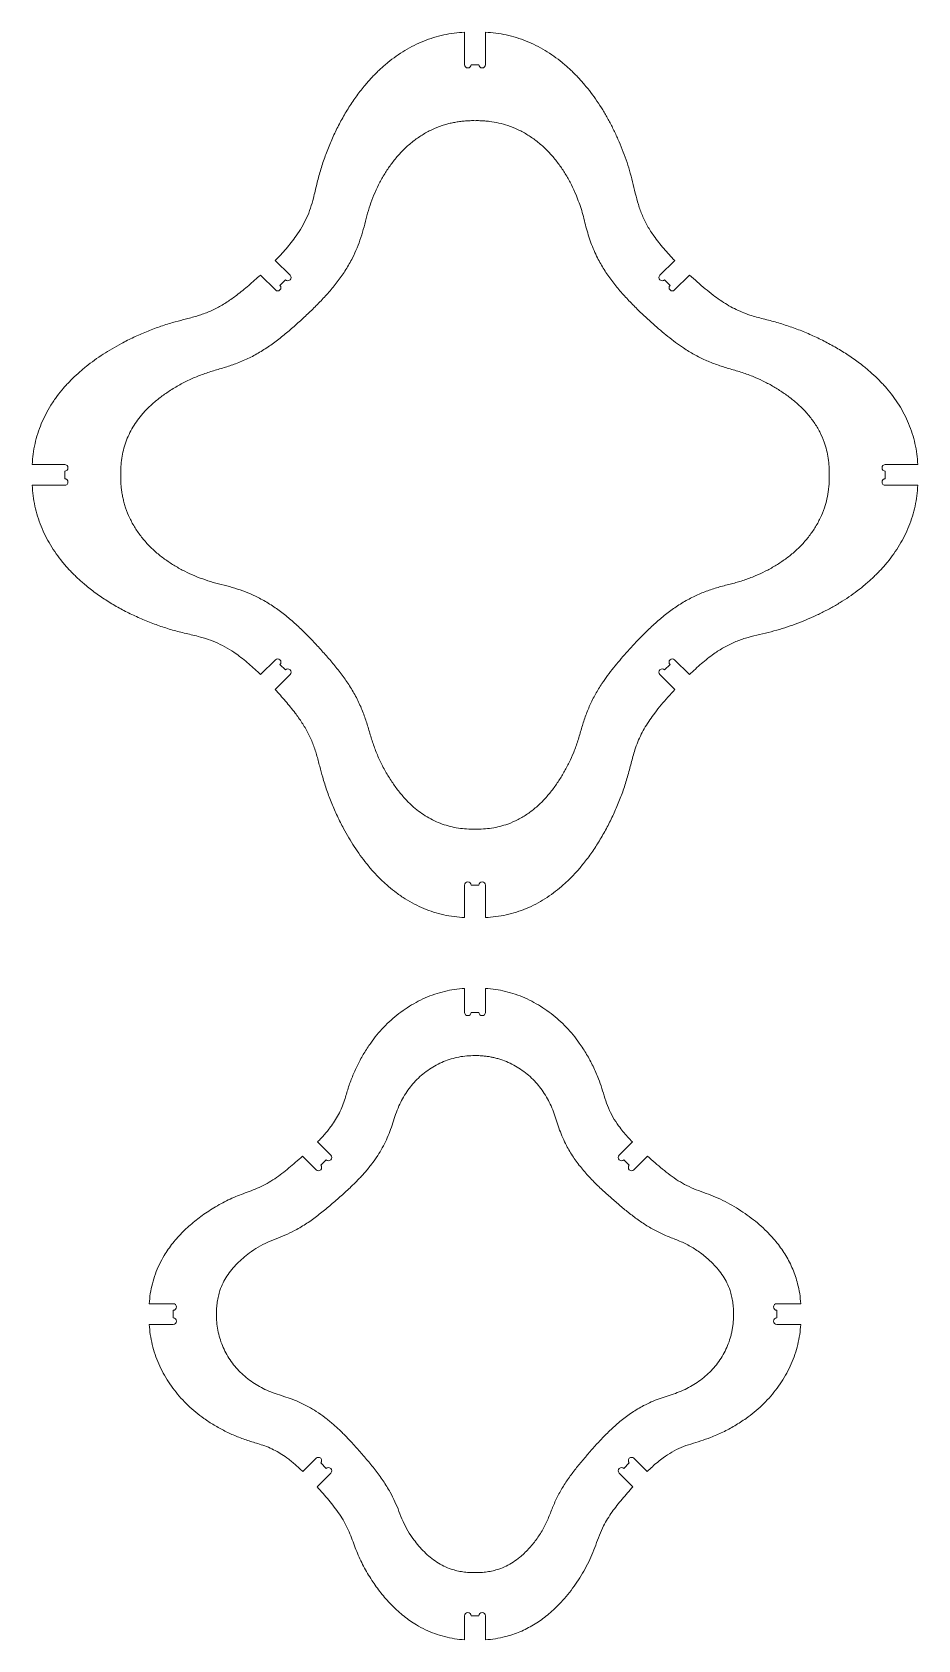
# Model space of a CAD drawing. Header units: millimetres. Extents: x -1072 to 1309, y -2665 to 2883.
# Drawn here: x 176 to 985, y 173 to 1641 of the extents above; entities that cross this region are included whole.
import ezdxf

# ---------------------------------------------------------------- set-up
doc = ezdxf.new("R2010")
doc.units = ezdxf.units.MM

msp = doc.modelspace()

# ---------------------------------------------------------------- linework, layer by layer
at = {"color": 7, "linetype": 'Continuous', "lineweight": 15}
for p, q in [((571.018, 1641.002), (571.018, 1611.319)), ((590.018, 1611.319), (590.018, 1641.002)), ((577.018, 1611.319), (584.018, 1611.319)), ((411.735, 1419.078), (398.237, 1432.576)), ((762.799, 1432.576), (749.301, 1419.078)), ((384.619, 1419.324), (398.3, 1405.643)), ((402.542, 1409.886), (407.492, 1414.836)), ((753.543, 1414.836), (758.493, 1409.886)), ((762.736, 1405.643), (776.416, 1419.324)), ((206.059, 1246.36), (176.4, 1246.36)), ((206.059, 1233.36), (206.059, 1240.36)), ((984.635, 1246.36), (954.976, 1246.36)), ((954.976, 1240.36), (954.976, 1233.36)), ((176.376, 1227.36), (206.059, 1227.36)), ((954.976, 1227.36), (984.659, 1227.36)), ((398.3, 1068.077), (384.804, 1054.581)), ((407.492, 1058.885), (402.542, 1063.834)), ((758.493, 1063.834), (753.543, 1058.885)), ((776.231, 1054.582), (762.736, 1068.077)), ((398.053, 1040.96), (411.735, 1054.642)), ((749.301, 1054.642), (762.982, 1040.961)), ((571.018, 862.402), (571.018, 832.743)), ((584.018, 862.402), (577.018, 862.402)), ((590.018, 832.743), (590.018, 862.402)), ((571.018, 768.18), (571.018, 746.282)), ((590.018, 746.282), (590.018, 768.18)), ((577.018, 746.282), (584.018, 746.282)), ((448.873, 615.91), (436.82, 627.964)), ((724.216, 627.964), (712.162, 615.91)), ((422.996, 614.917), (435.438, 602.475)), ((439.681, 606.718), (444.63, 611.668)), ((716.405, 611.668), (721.355, 606.718)), ((725.597, 602.475), (738.039, 614.917)), ((305.066, 480.331), (283.185, 480.331)), ((305.066, 467.331), (305.066, 474.331)), ((877.851, 480.331), (855.97, 480.331)), ((855.97, 474.331), (855.97, 467.331)), ((283.168, 461.331), (305.066, 461.331)), ((855.97, 461.331), (877.867, 461.331)), ((435.438, 339.186), (423.387, 327.135)), ((737.649, 327.135), (725.597, 339.186)), ((436.431, 313.309), (448.873, 325.751)), ((444.63, 329.994), (439.681, 334.943)), ((712.162, 325.751), (724.604, 313.309)), ((721.355, 334.943), (716.405, 329.994)), ((571.018, 195.379), (571.018, 173.498)), ((584.018, 195.379), (577.018, 195.379)), ((590.018, 173.498), (590.018, 195.379))]:
    msp.add_line(p, q, dxfattribs=at)
for centre, start, end in [((574.018, 1611.319), 180, 0), ((587.018, 1611.319), 180, 0), ((400.421, 1407.765), 225, 45), ((409.613, 1416.957), 225, 45), ((751.422, 1416.957), 135, 315), ((760.614, 1407.765), 135, 315), ((206.059, 1243.36), 270, 90), ((206.059, 1230.36), 270, 90), ((954.976, 1243.36), 90, 270), ((954.976, 1230.36), 90, 270), ((400.421, 1065.956), 315, 135), ((409.613, 1056.763), 315, 135), ((751.422, 1056.763), 45, 225), ((760.614, 1065.956), 45, 225), ((574.018, 862.402), 0, 180), ((587.018, 862.402), 0, 180), ((574.018, 746.282), 180, 0), ((587.018, 746.282), 180, 0), ((437.559, 604.597), 225, 45), ((446.752, 613.789), 225, 45), ((714.284, 613.789), 135, 315), ((723.476, 604.597), 135, 315), ((305.066, 477.331), 270, 90), ((855.97, 477.331), 90, 270), ((305.066, 464.331), 270, 90), ((855.97, 464.331), 90, 270), ((437.559, 337.065), 315, 135), ((723.476, 337.065), 45, 225), ((446.752, 327.872), 315, 135), ((714.284, 327.872), 45, 225), ((574.018, 195.379), 0, 180), ((587.018, 195.379), 0, 180)]:
    msp.add_arc(centre, 3, start, end, dxfattribs=at)
for points, knots in [([(571.018, 1641.002), (567.825, 1640.748), (561.44, 1640.242), (551.971, 1638.555), (542.678, 1636.131), (533.633, 1632.919), (524.913, 1628.995), (516.511, 1624.376), (508.517, 1619.148), (500.87, 1613.32), (493.659, 1607.004), (486.836, 1600.221), (479.746, 1592.29), (472.524, 1583.07), (465.358, 1572.488), (458.877, 1561.483), (453.036, 1550.113), (447.825, 1538.445), (443.228, 1526.501), (439.273, 1514.418), (436.024, 1502.061), (433.495, 1490.632), (430.536, 1480.329), (427.019, 1471.402), (422.56, 1462.907), (417.726, 1455.49), (412.85, 1448.991), (408.152, 1443.312), (403.277, 1437.833), (399.912, 1434.324), (398.236, 1432.577)], [0, 0, 0, 0, 0.0333354, 0.06667593, 0.1000065, 0.13325917, 0.16651294, 0.19947734, 0.23301956, 0.26589613, 0.2995262, 0.33277964, 0.36603285, 0.41025323, 0.45464409, 0.49903463, 0.54317677, 0.5876969, 0.63205554, 0.67640505, 0.72003178, 0.76505948, 0.79830692, 0.83154891, 0.86479644, 0.89805075, 0.9236378, 0.94937663, 0.97478638, 1, 1, 1, 1]), ([(762.799, 1432.576), (761.089, 1434.36), (757.679, 1437.917), (752.785, 1443.426), (748.124, 1449.072), (743.056, 1455.831), (737.857, 1463.886), (733.046, 1473.487), (729.43, 1483.595), (726.788, 1494.015), (724.413, 1504.462), (721.656, 1514.618), (718.493, 1524.427), (714.983, 1533.946), (711.078, 1543.317), (706.798, 1552.486), (702.153, 1561.394), (697.197, 1569.939), (691.946, 1578.076), (686.419, 1585.773), (680.52, 1593.151), (674.198, 1600.221), (667.377, 1607.004), (660.165, 1613.32), (652.519, 1619.148), (644.525, 1624.376), (636.122, 1628.995), (627.402, 1632.919), (618.357, 1636.131), (609.064, 1638.555), (599.595, 1640.242), (593.21, 1640.748), (590.018, 1641.002)], [0, 0, 0, 0, 0.02573212, 0.0513103, 0.07671879, 0.10195659, 0.13926522, 0.17640472, 0.21353024, 0.25082083, 0.28829357, 0.32510468, 0.36036907, 0.39560148, 0.43073061, 0.46606448, 0.50094769, 0.53532479, 0.56890169, 0.6017576, 0.63397683, 0.66722605, 0.70047857, 0.73410105, 0.7669848, 0.80052136, 0.83349022, 0.8667428, 0.89999563, 0.93332455, 0.96666319, 1, 1, 1, 1]), ([(580.518, 1560.197), (579.071, 1560.215), (576.174, 1560.253), (571.819, 1559.986), (567.469, 1559.542), (563.145, 1558.908), (558.879, 1558.069), (554.665, 1557.009), (548.663, 1555.164), (541.029, 1552.087), (532.102, 1547.193), (523.781, 1541.322), (516.115, 1534.612), (509.139, 1527.207), (502.915, 1519.196), (497.372, 1510.672), (492.488, 1501.754), (488.229, 1492.482), (484.608, 1483.017), (481.703, 1473.274), (479.298, 1463.393), (476.467, 1453.582), (473.004, 1444.021), (468.523, 1434.171), (462.835, 1424.161), (455.916, 1414.188), (448.259, 1404.74), (440.03, 1395.724), (431.34, 1387.04), (422.319, 1378.611), (413.235, 1370.455), (403.89, 1362.629), (394.251, 1355.326), (384.055, 1348.645), (373.334, 1342.874), (362.42, 1338.281), (351.449, 1334.664), (340.674, 1331.677), (330.04, 1328.121), (319.789, 1323.731), (309.836, 1318.61), (300.563, 1312.904), (291.994, 1306.747), (284.249, 1300.154), (277.771, 1293.499), (272.485, 1286.927), (268.254, 1280.575), (264.647, 1273.848), (261.729, 1266.795), (259.526, 1259.487), (258.046, 1252.003), (257.224, 1244.415), (257.197, 1239.334), (257.184, 1236.793)], [0, 0, 0, 0, 0.00890059, 0.01781886, 0.02682065, 0.03579359, 0.04469321, 0.0535611, 0.06251158, 0.08330846, 0.10407001, 0.1250067, 0.1458299, 0.16664601, 0.18749702, 0.20815569, 0.22913317, 0.24999567, 0.27087939, 0.29142267, 0.31249747, 0.33343847, 0.35421283, 0.37499553, 0.399938, 0.42493309, 0.44959104, 0.47470079, 0.4999953, 0.52514991, 0.55064496, 0.57509659, 0.60011531, 0.62500481, 0.65001132, 0.67490888, 0.69775213, 0.72102921, 0.74369476, 0.76667111, 0.78956643, 0.81249895, 0.83358695, 0.85442215, 0.87499425, 0.89062179, 0.9062492, 0.92187648, 0.93750395, 0.95313129, 0.96875423, 0.98437781, 1, 1, 1, 1]), ([(903.852, 1236.793), (903.838, 1239.334), (903.812, 1244.415), (902.989, 1252.003), (901.51, 1259.487), (899.064, 1267.601), (895.351, 1276.166), (890.106, 1284.897), (883.859, 1292.888), (876.787, 1300.154), (869.042, 1306.747), (860.743, 1312.711), (852.067, 1318.085), (843.077, 1322.835), (833.431, 1327.138), (823.09, 1330.885), (812.102, 1333.939), (801.238, 1337.342), (790.665, 1341.531), (780.506, 1346.632), (771.499, 1352.154), (763.529, 1357.764), (756.517, 1363.191), (749.682, 1368.875), (742.961, 1374.776), (736.303, 1380.863), (728.921, 1387.81), (721.005, 1395.725), (712.776, 1404.74), (705.12, 1414.188), (698.2, 1424.161), (692.927, 1433.442), (689.058, 1441.722), (686.254, 1448.812), (683.848, 1456.045), (681.776, 1463.38), (679.925, 1470.772), (677.944, 1478.132), (675.534, 1485.366), (672.452, 1493.26), (668.547, 1501.754), (663.663, 1510.673), (658.12, 1519.197), (651.895, 1527.208), (644.92, 1534.613), (637.253, 1541.323), (628.933, 1547.193), (620.006, 1552.087), (611.087, 1555.682), (602.346, 1558.138), (595.992, 1559.233), (591.673, 1559.735), (589.435, 1559.947), (587.202, 1560.106), (584.974, 1560.205), (582.745, 1560.247), (581.261, 1560.213), (580.518, 1560.197)], [0, 0, 0, 0, 0.01562228, 0.03124593, 0.04686886, 0.06249612, 0.08329993, 0.10412021, 0.12498788, 0.1455611, 0.16639644, 0.18748353, 0.20837461, 0.22913366, 0.24998527, 0.27331439, 0.29671864, 0.32012804, 0.34332713, 0.36659873, 0.38997224, 0.40826037, 0.42653433, 0.44450322, 0.46294329, 0.48155563, 0.49999994, 0.52530219, 0.55040295, 0.57506278, 0.60006027, 0.62500031, 0.64062584, 0.65625149, 0.67187757, 0.68750417, 0.70313144, 0.71875778, 0.73438364, 0.75000972, 0.77087384, 0.79185305, 0.81251126, 0.83336375, 0.85418124, 0.87500122, 0.89593915, 0.9167004, 0.9374961, 0.95495733, 0.9724636, 0.97709231, 0.98171079, 0.98628895, 0.99086424, 0.99542847, 1, 1, 1, 1]), ([(384.619, 1419.324), (382.87, 1417.71), (379.38, 1414.487), (374.054, 1409.795), (368.664, 1405.264), (362.18, 1400.145), (354.457, 1394.631), (345.226, 1389.14), (335.461, 1384.684), (325.148, 1381.311), (314.738, 1378.657), (303.741, 1375.765), (292.413, 1372.127), (280.593, 1367.645), (269.007, 1362.567), (258.584, 1357.322), (249.346, 1352.127), (241.158, 1347.062), (233.281, 1341.681), (225.607, 1335.863), (218.326, 1329.701), (211.355, 1323.06), (204.883, 1316.052), (198.84, 1308.516), (193.399, 1300.572), (188.614, 1292.203), (184.6, 1283.573), (181.335, 1274.634), (178.861, 1265.406), (177.13, 1255.942), (176.643, 1249.555), (176.4, 1246.36)], [0, 0, 0, 0, 0.02487928, 0.04966419, 0.07419511, 0.09849115, 0.13601519, 0.17331951, 0.2106067, 0.2479779, 0.28659464, 0.32290903, 0.36683807, 0.41091396, 0.45501251, 0.4990254, 0.5328478, 0.56578809, 0.59964082, 0.63255083, 0.66641939, 0.69931333, 0.73313754, 0.76607583, 0.80021562, 0.83369662, 0.86674615, 0.89960064, 0.93306553, 0.96652686, 1, 1, 1, 1]), ([(984.635, 1246.36), (984.392, 1249.554), (983.906, 1255.941), (982.175, 1265.404), (979.689, 1274.679), (976.39, 1283.69), (972.341, 1292.359), (967.566, 1300.677), (962.165, 1308.554), (956.154, 1316.051), (949.682, 1323.059), (942.711, 1329.7), (934.613, 1336.553), (925.202, 1343.556), (914.483, 1350.518), (903.356, 1356.868), (891.912, 1362.626), (880.205, 1367.744), (868.254, 1372.258), (856.037, 1376.157), (843.657, 1379.297), (832.948, 1382.168), (824.179, 1385.346), (817.23, 1388.516), (810.548, 1392.22), (804.105, 1396.382), (797.401, 1401.25), (790.483, 1406.791), (783.347, 1412.943), (778.727, 1417.197), (776.416, 1419.324)], [0, 0, 0, 0, 0.03346893, 0.06692412, 0.10039077, 0.13375818, 0.16711023, 0.2002993, 0.23391477, 0.2668509, 0.30067675, 0.33357064, 0.36743842, 0.41153373, 0.45610982, 0.50097369, 0.54541, 0.58998014, 0.63449053, 0.67891202, 0.72396013, 0.76800222, 0.79474412, 0.82136959, 0.84776873, 0.87453855, 0.90151957, 0.93434473, 0.96717037, 1, 1, 1, 1]), ([(257.184, 1236.793), (257.165, 1235.346), (257.128, 1232.45), (257.395, 1228.096), (257.838, 1223.748), (258.472, 1219.425), (259.311, 1215.159), (260.371, 1210.946), (262.214, 1204.945), (265.291, 1197.312), (270.184, 1188.387), (276.053, 1180.068), (282.761, 1172.403), (290.164, 1165.428), (298.173, 1159.205), (306.695, 1153.663), (315.611, 1148.78), (324.881, 1144.523), (334.344, 1140.904), (344.087, 1138.001), (353.965, 1135.598), (363.775, 1132.769), (373.334, 1129.308), (383.183, 1124.83), (393.191, 1119.144), (403.162, 1112.225), (412.608, 1104.57), (421.621, 1096.341), (430.301, 1087.652), (438.726, 1078.631), (446.879, 1069.547), (454.702, 1060.203), (462.003, 1050.565), (468.682, 1040.372), (474.452, 1029.654), (479.047, 1018.743), (482.664, 1007.775), (485.653, 997.003), (489.21, 986.372), (493.6, 976.123), (498.721, 966.172), (504.425, 956.902), (510.58, 948.334), (517.172, 940.591), (523.825, 934.114), (530.396, 928.829), (536.746, 924.598), (543.471, 920.992), (550.523, 918.074), (557.829, 915.87), (565.311, 914.391), (572.897, 913.569), (577.978, 913.542), (580.518, 913.529)], [0, 0, 0, 0, 0.008900819, 0.01781909, 0.026820882, 0.035793854, 0.04469344, 0.053561334, 0.062511759, 0.083308823, 0.104070334, 0.125006973, 0.145830235, 0.166646355, 0.187497401, 0.208156226, 0.229133596, 0.249996117, 0.270879923, 0.291422891, 0.312497875, 0.333439096, 0.354213327, 0.374996073, 0.39993852, 0.424933798, 0.449591891, 0.474701669, 0.49999601, 0.52515007, 0.550646009, 0.575097491, 0.600116215, 0.625005676, 0.650012269, 0.67490613, 0.697751309, 0.721028833, 0.743694812, 0.766671004, 0.789566331, 0.812498904, 0.833587104, 0.854422244, 0.87499414, 0.890621901, 0.906249226, 0.921876532, 0.937504091, 0.953131276, 0.968754401, 0.984377794, 1, 1, 1, 1]), ([(580.518, 913.529), (583.058, 913.542), (588.138, 913.569), (595.724, 914.391), (603.207, 915.871), (611.319, 918.316), (619.882, 922.028), (628.611, 927.273), (636.6, 933.519), (643.863, 940.59), (650.455, 948.334), (656.417, 956.631), (661.79, 965.305), (666.54, 974.293), (670.842, 983.937), (674.589, 994.275), (677.645, 1005.259), (681.05, 1016.121), (685.239, 1026.691), (690.34, 1036.847), (695.862, 1045.853), (701.47, 1053.821), (706.895, 1060.831), (712.577, 1067.666), (718.476, 1074.386), (724.56, 1081.045), (731.504, 1088.426), (739.416, 1096.342), (748.428, 1104.571), (757.873, 1112.226), (767.845, 1119.144), (776.564, 1124.097), (783.64, 1127.47), (788.869, 1129.678), (794.202, 1131.661), (799.584, 1133.419), (805.055, 1135.005), (810.496, 1136.421), (815.848, 1137.782), (821.022, 1139.196), (826.096, 1140.802), (831.135, 1142.606), (837.614, 1145.191), (845.424, 1148.781), (854.341, 1153.663), (862.863, 1159.206), (870.873, 1165.429), (878.275, 1172.404), (884.984, 1180.069), (890.852, 1188.388), (895.745, 1197.313), (899.339, 1206.231), (901.794, 1214.97), (902.888, 1221.322), (903.391, 1225.641), (903.602, 1227.878), (903.761, 1230.11), (903.86, 1232.338), (903.902, 1234.566), (903.868, 1236.05), (903.852, 1236.793)], [0, 0, 0, 0, 0.01562223, 0.03124589, 0.0468688, 0.062496, 0.08329955, 0.10411959, 0.12498742, 0.14556026, 0.16639548, 0.18748264, 0.2083735, 0.22913242, 0.24998404, 0.27331307, 0.29671722, 0.32012638, 0.3433255, 0.36659677, 0.38997029, 0.40825828, 0.4265321, 0.44450057, 0.46294071, 0.48155327, 0.4999975, 0.52529948, 0.55040003, 0.57505987, 0.60005715, 0.62499707, 0.63666326, 0.64827749, 0.65991283, 0.67166196, 0.68311135, 0.69495574, 0.70625974, 0.71708832, 0.72795617, 0.73900263, 0.75001118, 0.77087511, 0.7918541, 0.81251235, 0.83336471, 0.85418195, 0.875002, 0.89593983, 0.91670081, 0.93749668, 0.95495761, 0.97246391, 0.97709244, 0.98171098, 0.98628925, 0.99086439, 0.99542852, 1, 1, 1, 1]), ([(176.376, 1227.36), (176.629, 1224.168), (177.136, 1217.783), (178.823, 1208.314), (181.247, 1199.02), (184.458, 1189.975), (188.381, 1181.256), (193, 1172.853), (198.228, 1164.858), (204.056, 1157.212), (210.371, 1150), (217.155, 1143.177), (225.085, 1136.087), (234.305, 1128.864), (244.887, 1121.698), (255.891, 1115.217), (267.261, 1109.376), (278.93, 1104.165), (290.874, 1099.569), (302.958, 1095.616), (315.315, 1092.368), (326.745, 1089.841), (337.048, 1086.885), (345.976, 1083.37), (354.472, 1078.912), (361.889, 1074.078), (368.388, 1069.2), (374.068, 1064.501), (379.548, 1059.624), (383.056, 1056.258), (384.804, 1054.581)], [0, 0, 0, 0, 0.03333464, 0.06667466, 0.10000457, 0.13325665, 0.16650938, 0.19947336, 0.23301497, 0.26589099, 0.29952, 0.33277294, 0.36602559, 0.41024516, 0.45463502, 0.49902467, 0.54316625, 0.58768516, 0.63204304, 0.67639172, 0.72002112, 0.76504423, 0.79829094, 0.83153263, 0.8647793, 0.89803296, 0.92362481, 0.94936776, 0.97478093, 1, 1, 1, 1]), ([(776.231, 1054.582), (778.015, 1056.292), (781.572, 1059.704), (787.081, 1064.599), (792.728, 1069.262), (799.488, 1074.331), (807.544, 1079.53), (817.145, 1084.34), (827.254, 1087.954), (837.675, 1090.593), (848.122, 1092.966), (858.279, 1095.722), (868.089, 1098.884), (877.607, 1102.394), (886.978, 1106.298), (896.147, 1110.578), (905.055, 1115.223), (913.6, 1120.179), (921.737, 1125.429), (929.434, 1130.957), (936.812, 1136.856), (943.882, 1143.178), (950.665, 1150), (956.98, 1157.212), (962.807, 1164.858), (968.035, 1172.853), (972.654, 1181.256), (976.577, 1189.976), (979.789, 1199.02), (982.212, 1208.314), (983.899, 1217.782), (984.406, 1224.168), (984.659, 1227.36)], [0, 0, 0, 0, 0.02573763, 0.05132173, 0.07673096, 0.10197631, 0.13928358, 0.17642471, 0.21354929, 0.25083382, 0.28831368, 0.32512655, 0.36038642, 0.39561497, 0.43074313, 0.46607659, 0.50095888, 0.53533529, 0.56891118, 0.60176645, 0.63398527, 0.66723419, 0.70048569, 0.73410877, 0.76698963, 0.80052699, 0.83349372, 0.86674541, 0.8999977, 0.93332593, 0.96666396, 1, 1, 1, 1]), ([(398.053, 1040.96), (399.666, 1039.212), (402.887, 1035.721), (407.577, 1030.396), (412.107, 1025.006), (417.225, 1018.522), (422.737, 1010.799), (428.229, 1001.569), (432.687, 991.804), (436.062, 981.49), (438.719, 971.081), (441.612, 960.085), (445.252, 948.758), (449.734, 936.939), (454.813, 925.353), (460.058, 914.93), (465.254, 905.692), (470.318, 897.504), (475.699, 889.627), (481.517, 881.953), (487.679, 874.671), (494.319, 867.7), (501.327, 861.228), (508.862, 855.184), (516.806, 849.743), (525.175, 844.958), (533.805, 840.943), (542.744, 837.678), (551.972, 835.203), (561.436, 833.473), (567.823, 832.986), (571.018, 832.743)], [0, 0, 0, 0, 0.02487362, 0.0496549, 0.07418187, 0.09847313, 0.13599811, 0.17330305, 0.21059108, 0.24796293, 0.28659578, 0.32289667, 0.36682528, 0.4109022, 0.45500175, 0.49901533, 0.53283872, 0.56577934, 0.599633, 0.63254345, 0.6664127, 0.6993072, 0.73313227, 0.76607113, 0.80021191, 0.83369349, 0.8667436, 0.89959864, 0.93306426, 0.96652624, 1, 1, 1, 1]), ([(590.018, 832.743), (593.212, 832.986), (599.598, 833.472), (609.061, 835.203), (618.336, 837.69), (627.347, 840.989), (636.016, 845.038), (644.334, 849.813), (652.21, 855.214), (659.707, 861.226), (666.715, 867.699), (673.355, 874.67), (680.209, 882.768), (687.211, 892.179), (694.172, 902.897), (700.523, 914.024), (706.281, 925.469), (711.4, 937.176), (715.915, 949.128), (719.816, 961.345), (722.958, 973.723), (725.831, 984.431), (729.008, 993.191), (732.178, 1000.14), (735.881, 1006.822), (740.049, 1013.273), (744.916, 1019.976), (750.455, 1026.894), (756.605, 1034.029), (760.856, 1038.65), (762.982, 1040.961)], [0, 0, 0, 0, 0.03346963, 0.06692569, 0.10039287, 0.13376083, 0.16711336, 0.20030297, 0.23391945, 0.26685596, 0.30068267, 0.33357652, 0.36744561, 0.41154078, 0.45611208, 0.50098328, 0.54542044, 0.58998978, 0.6345028, 0.67894174, 0.72397082, 0.76801698, 0.79476597, 0.82129405, 0.84778484, 0.87455532, 0.90153893, 0.93435702, 0.96717558, 1, 1, 1, 1]), ([(571.018, 768.18), (567.929, 767.892), (561.783, 767.317), (552.665, 765.5), (543.736, 762.92), (535.016, 759.546), (526.632, 755.44), (518.604, 750.642), (510.992, 745.218), (503.804, 739.232), (497.107, 732.732), (490.919, 725.725), (484.874, 717.805), (479.076, 708.923), (473.665, 699.087), (468.99, 688.893), (465.068, 678.377), (462.384, 668.957), (459.663, 660.992), (456.848, 654.568), (453.442, 648.438), (449.021, 641.897), (443.512, 635.013), (439.057, 630.321), (436.82, 627.964)], [0, 0, 0, 0, 0.04516258, 0.08984049, 0.13517233, 0.18037772, 0.22582634, 0.27098377, 0.31643217, 0.36181639, 0.40709273, 0.45222627, 0.4978323, 0.55209095, 0.60653755, 0.66118785, 0.71528264, 0.76980871, 0.8038056, 0.8377985, 0.87179182, 0.90579486, 0.95267709, 1, 1, 1, 1]), ([(724.216, 627.964), (722.723, 629.522), (719.738, 632.635), (715.507, 637.53), (710.922, 643.409), (706.287, 650.463), (702.108, 658.92), (698.999, 667.827), (696.4, 676.867), (692.943, 686.675), (688.391, 697.082), (682.561, 707.97), (676.389, 717.506), (670.115, 725.726), (663.928, 732.733), (657.23, 739.233), (650.043, 745.219), (642.431, 750.642), (634.403, 755.44), (626.019, 759.547), (617.299, 762.92), (608.369, 765.501), (599.25, 767.318), (593.105, 767.892), (590.018, 768.18)], [0, 0, 0, 0, 0.03142193, 0.06280807, 0.09419125, 0.13996306, 0.18548074, 0.23118962, 0.27715968, 0.32247138, 0.38254201, 0.44240881, 0.50216408, 0.54776953, 0.5929054, 0.63818207, 0.68356436, 0.72901293, 0.77417321, 0.81961902, 0.86482551, 0.91016027, 0.95486025, 1, 1, 1, 1]), ([(580.518, 706.781), (578.072, 706.737), (573.169, 706.649), (565.871, 705.633), (558.711, 703.912), (551.778, 701.448), (545.128, 698.285), (538.819, 694.465), (532.904, 690.076), (527.446, 685.133), (522.565, 679.656), (518.197, 673.731), (514.36, 667.45), (510.899, 660.607), (507.955, 653.216), (505.572, 645.319), (502.874, 637.534), (499.699, 629.933), (496.001, 622.601), (491.526, 615.133), (486.22, 607.618), (480.068, 600.103), (473.462, 592.953), (465.854, 585.462), (457.274, 577.779), (447.949, 569.655), (438.432, 561.808), (428.497, 554.486), (418.733, 548.471), (409.336, 543.776), (400.376, 540.059), (391.297, 536.607), (382.618, 532.106), (375.155, 527.182), (368.774, 522.074), (363.366, 517.082), (358.41, 511.617), (354.06, 505.705), (350.422, 499.297), (347.874, 493.084), (346.197, 487.19), (345.184, 481.764), (344.621, 476.253), (344.587, 472.576), (344.57, 470.738)], [0, 0, 0, 0, 0.02078165, 0.04166277, 0.06248945, 0.08330098, 0.10409489, 0.12498883, 0.14590849, 0.16662383, 0.18747896, 0.20817584, 0.22912576, 0.24998051, 0.27330619, 0.29665203, 0.32008938, 0.34332196, 0.36663818, 0.38984233, 0.41727378, 0.44477366, 0.4723537, 0.50000133, 0.53551593, 0.57024742, 0.60514473, 0.64036688, 0.67508606, 0.70249977, 0.72958049, 0.75753712, 0.78502227, 0.8125079, 0.83341589, 0.85445522, 0.87500878, 0.89604779, 0.91673274, 0.93749953, 0.95297645, 0.96875156, 0.98437648, 1, 1, 1, 1]), ([(816.466, 470.738), (816.449, 472.576), (816.415, 476.253), (815.852, 481.764), (814.838, 487.191), (813.161, 493.084), (810.613, 499.297), (806.975, 505.705), (802.991, 511.121), (798.914, 515.732), (794.985, 519.607), (790.797, 523.253), (786.46, 526.663), (781.928, 529.81), (777.208, 532.667), (772.333, 535.252), (765.613, 538.247), (757, 541.459), (746.941, 546.008), (737.315, 551.415), (728.177, 557.607), (719.45, 564.357), (711.009, 571.456), (702.703, 578.712), (694.171, 586.403), (685.709, 594.823), (677.51, 604.096), (670.136, 614.008), (664.594, 623.297), (660.576, 631.654), (657.669, 638.872), (655.187, 646.242), (652.912, 653.676), (650.062, 660.751), (646.676, 667.45), (642.838, 673.731), (638.471, 679.655), (633.589, 685.133), (628.131, 690.076), (622.215, 694.465), (615.906, 698.286), (609.257, 701.449), (603.476, 703.5), (598.746, 704.777), (595.149, 705.548), (591.514, 706.125), (587.847, 706.524), (584.178, 706.798), (581.732, 706.787), (580.518, 706.781)], [0, 0, 0, 0, 0.015623294, 0.031247494, 0.047027009, 0.062498466, 0.083265896, 0.103950427, 0.124987071, 0.140303513, 0.156237322, 0.171864833, 0.187490884, 0.20311635, 0.218743752, 0.234370355, 0.249995372, 0.281249968, 0.312498497, 0.343745464, 0.374994909, 0.406247196, 0.437501124, 0.468755674, 0.500009417, 0.535141955, 0.570185573, 0.605147633, 0.640015572, 0.661956429, 0.683930954, 0.706116517, 0.728055418, 0.750005442, 0.770860518, 0.791810128, 0.812505059, 0.833355863, 0.854076903, 0.87499579, 0.89589125, 0.916682323, 0.937491508, 0.947934271, 0.958324012, 0.968745681, 0.979212268, 0.989677795, 1, 1, 1, 1]), ([(422.996, 614.917), (420.938, 613.089), (416.864, 609.469), (410.666, 604.19), (404.343, 599.116), (397.781, 594.335), (390.889, 590.014), (383.667, 586.366), (376.289, 583.429), (369.058, 580.842), (362.074, 578.129), (355.314, 575.075), (348.66, 571.681), (342.184, 567.976), (336.028, 564.04), (330.204, 559.903), (324.639, 555.599), (319.304, 551.057), (314.144, 546.201), (309.263, 541.077), (304.693, 535.672), (300.557, 530.112), (296.372, 523.652), (292.334, 516.171), (288.704, 507.551), (285.963, 498.644), (284.039, 489.542), (283.469, 483.395), (283.185, 480.331)], [0, 0, 0, 0, 0.04044281, 0.08006876, 0.1195896, 0.1595256, 0.199285, 0.2389572, 0.2782145, 0.31586947, 0.35179758, 0.38824711, 0.42480714, 0.46149276, 0.49781276, 0.53211152, 0.56641032, 0.60114213, 0.63500529, 0.67046117, 0.70505835, 0.73892542, 0.77219776, 0.8180673, 0.86362862, 0.90937041, 0.95481051, 1, 1, 1, 1]), ([(877.851, 480.331), (877.567, 483.394), (876.997, 489.541), (875.233, 497.88), (873.037, 505.331), (870.56, 511.877), (867.609, 518.233), (864.243, 524.301), (860.48, 530.11), (856.344, 535.67), (851.775, 541.075), (846.354, 546.764), (840.013, 552.628), (832.753, 558.509), (825.112, 564.017), (817.114, 569.055), (808.781, 573.602), (800.211, 577.643), (791.34, 581.094), (782.399, 584.262), (773.854, 587.986), (765.97, 592.512), (758.624, 597.63), (751.599, 603.163), (744.75, 608.958), (740.29, 612.918), (738.039, 614.917)], [0, 0, 0, 0, 0.04517648, 0.0906234, 0.1249508, 0.15922021, 0.19334482, 0.22781686, 0.26108773, 0.29495345, 0.32955093, 0.36500748, 0.41033219, 0.45635169, 0.502186, 0.54863082, 0.59512632, 0.64158002, 0.68773181, 0.73489428, 0.78094468, 0.82444452, 0.86821001, 0.9123718, 0.95577377, 1, 1, 1, 1]), ([(344.57, 470.738), (344.614, 468.293), (344.701, 463.392), (345.717, 456.097), (347.438, 448.939), (349.901, 442.01), (353.061, 435.362), (356.88, 429.055), (361.267, 423.143), (366.208, 417.687), (371.683, 412.808), (377.605, 408.441), (383.883, 404.606), (390.724, 401.147), (398.113, 398.206), (406.007, 395.825), (413.789, 393.129), (421.387, 389.955), (428.717, 386.26), (436.182, 381.787), (443.694, 376.484), (451.205, 370.333), (458.353, 363.729), (465.84, 356.124), (473.517, 347.545), (481.636, 338.223), (489.48, 328.709), (496.798, 318.778), (502.811, 309.018), (507.506, 299.626), (511.223, 290.67), (514.674, 281.595), (519.175, 272.92), (524.098, 265.46), (529.204, 259.082), (534.193, 253.676), (539.656, 248.722), (545.565, 244.373), (551.971, 240.736), (558.181, 238.189), (564.072, 236.512), (569.496, 235.499), (575.005, 234.936), (578.68, 234.902), (580.518, 234.885)], [0, 0, 0, 0, 0.02078188, 0.04166283, 0.06248969, 0.08330129, 0.10409533, 0.12498885, 0.14590861, 0.16662394, 0.18747916, 0.20817642, 0.22912597, 0.24998056, 0.27330644, 0.29665229, 0.32008943, 0.34332196, 0.3666384, 0.3898426, 0.41727419, 0.44477386, 0.47235365, 0.50000142, 0.53551695, 0.57024774, 0.60514492, 0.64036734, 0.67508653, 0.70249969, 0.72957936, 0.75753728, 0.78502256, 0.81250803, 0.83341611, 0.85445555, 0.87500894, 0.89604822, 0.91673307, 0.93749982, 0.95297667, 0.96875169, 0.98437663, 1, 1, 1, 1]), ([(580.518, 234.885), (582.355, 234.902), (586.031, 234.936), (591.54, 235.499), (596.964, 236.512), (602.855, 238.189), (609.065, 240.737), (615.47, 244.373), (620.884, 248.356), (625.493, 252.432), (629.366, 256.359), (633.011, 260.546), (636.419, 264.881), (639.565, 269.411), (642.421, 274.129), (645.006, 279.002), (648.001, 285.718), (651.214, 294.327), (655.762, 304.381), (661.168, 314.004), (667.357, 323.137), (674.103, 331.861), (681.199, 340.3), (688.451, 348.604), (696.137, 357.134), (704.552, 365.594), (713.821, 373.79), (723.728, 381.161), (733.014, 386.7), (741.369, 390.716), (748.568, 393.614), (755.934, 396.096), (763.366, 398.368), (770.455, 401.221), (777.152, 404.605), (783.43, 408.441), (789.352, 412.807), (794.827, 417.687), (799.769, 423.142), (804.156, 429.056), (807.975, 435.363), (811.136, 442.01), (813.186, 447.788), (814.462, 452.517), (815.233, 456.112), (815.81, 459.746), (816.208, 463.411), (816.482, 467.079), (816.471, 469.524), (816.466, 470.738)], [0, 0, 0, 0, 0.01562349, 0.03124755, 0.04702725, 0.06249896, 0.08326599, 0.10395058, 0.12498742, 0.14030398, 0.15623799, 0.17186544, 0.18749162, 0.20311705, 0.21874445, 0.23437125, 0.24999646, 0.28125102, 0.31249881, 0.34374568, 0.37499537, 0.40624769, 0.43750183, 0.46875638, 0.5000099, 0.53514175, 0.57018505, 0.60514664, 0.64001452, 0.66195553, 0.68392975, 0.70597012, 0.72805493, 0.75000473, 0.77085965, 0.7918093, 0.81250451, 0.83335518, 0.85407609, 0.87499579, 0.89589113, 0.91668218, 0.9374916, 0.94793409, 0.95832392, 0.96874567, 0.97921238, 0.98967787, 1, 1, 1, 1]), ([(283.168, 461.331), (283.457, 458.242), (284.031, 452.096), (285.848, 442.978), (288.428, 434.049), (291.801, 425.329), (295.908, 416.944), (300.705, 408.916), (306.128, 401.304), (312.114, 394.116), (318.615, 387.418), (325.622, 381.231), (333.542, 375.185), (342.423, 369.387), (352.26, 363.977), (362.453, 359.303), (372.97, 355.382), (382.391, 352.699), (390.357, 349.979), (396.78, 347.166), (402.911, 343.76), (409.453, 339.339), (416.337, 333.829), (421.029, 329.373), (423.387, 327.135)], [0, 0, 0, 0, 0.04516146, 0.08983906, 0.13517039, 0.18037513, 0.22582311, 0.27097944, 0.31642733, 0.36181091, 0.40708649, 0.45221982, 0.49782484, 0.55208288, 0.60652821, 0.66117846, 0.71527183, 0.76979667, 0.80379316, 0.83778523, 0.87177833, 0.90578038, 0.95266997, 1, 1, 1, 1]), ([(737.649, 327.135), (739.206, 328.628), (742.32, 331.614), (747.215, 335.847), (753.095, 340.432), (760.149, 345.067), (768.607, 349.244), (777.515, 352.352), (786.555, 354.949), (796.363, 358.405), (806.771, 362.956), (817.659, 368.786), (827.195, 374.957), (835.415, 381.232), (842.422, 387.42), (848.922, 394.117), (854.908, 401.305), (860.331, 408.917), (865.128, 416.945), (869.234, 425.329), (872.608, 434.049), (875.188, 442.979), (877.005, 452.098), (877.579, 458.243), (877.867, 461.331)], [0, 0, 0, 0, 0.031426581, 0.062817497, 0.094205548, 0.139975961, 0.185493157, 0.231201587, 0.277171032, 0.322481218, 0.382551434, 0.442417148, 0.502171803, 0.547776424, 0.592911665, 0.638187781, 0.683569256, 0.729017155, 0.774176418, 0.819621539, 0.86482753, 0.910161672, 0.954860785, 1, 1, 1, 1]), ([(436.431, 313.309), (438.229, 311.285), (441.827, 307.232), (447.091, 301.054), (452.172, 294.727), (456.951, 288.175), (461.275, 281.296), (464.94, 274.065), (467.891, 266.674), (470.484, 259.431), (473.198, 252.437), (476.257, 245.663), (479.656, 238.998), (483.367, 232.51), (487.307, 226.347), (491.446, 220.519), (495.75, 214.954), (500.292, 209.619), (505.149, 204.459), (510.272, 199.577), (515.677, 195.008), (521.237, 190.871), (527.697, 186.686), (535.178, 182.648), (543.797, 179.018), (552.705, 176.276), (561.806, 174.352), (567.953, 173.782), (571.018, 173.498)], [0, 0, 0, 0, 0.039773814, 0.079620349, 0.119242618, 0.15896261, 0.198693121, 0.238492526, 0.277867174, 0.315530708, 0.351535791, 0.388046864, 0.424672253, 0.461422038, 0.497803942, 0.532103831, 0.566402945, 0.601135695, 0.634998956, 0.670456348, 0.705054102, 0.738921709, 0.772193932, 0.818064447, 0.863626329, 0.909368359, 0.954809286, 1, 1, 1, 1]), ([(590.018, 173.498), (593.082, 173.782), (599.228, 174.351), (607.568, 176.116), (615.018, 178.312), (621.564, 180.789), (627.92, 183.74), (633.988, 187.107), (639.796, 190.87), (645.356, 195.006), (650.761, 199.576), (656.45, 204.996), (662.314, 211.338), (668.195, 218.598), (673.702, 226.237), (678.739, 234.234), (683.286, 242.564), (687.327, 251.131), (690.779, 259.999), (693.947, 268.937), (697.476, 277.032), (701.441, 284.086), (705.565, 290.268), (710.032, 296.213), (714.725, 301.98), (719.595, 307.67), (722.922, 311.415), (724.604, 313.309)], [0, 0, 0, 0, 0.0451764, 0.09062406, 0.12495151, 0.15922122, 0.19334569, 0.22781846, 0.26108866, 0.29495453, 0.32955226, 0.36500957, 0.41033453, 0.45635452, 0.50218921, 0.54862077, 0.59510252, 0.64154335, 0.68767598, 0.73483128, 0.78086848, 0.81719341, 0.85356486, 0.88997755, 0.92639889, 0.96278194, 1, 1, 1, 1])]:
    msp.add_open_spline(points, degree=3, knots=knots, dxfattribs=at)

doc.saveas('drawing.dxf')
